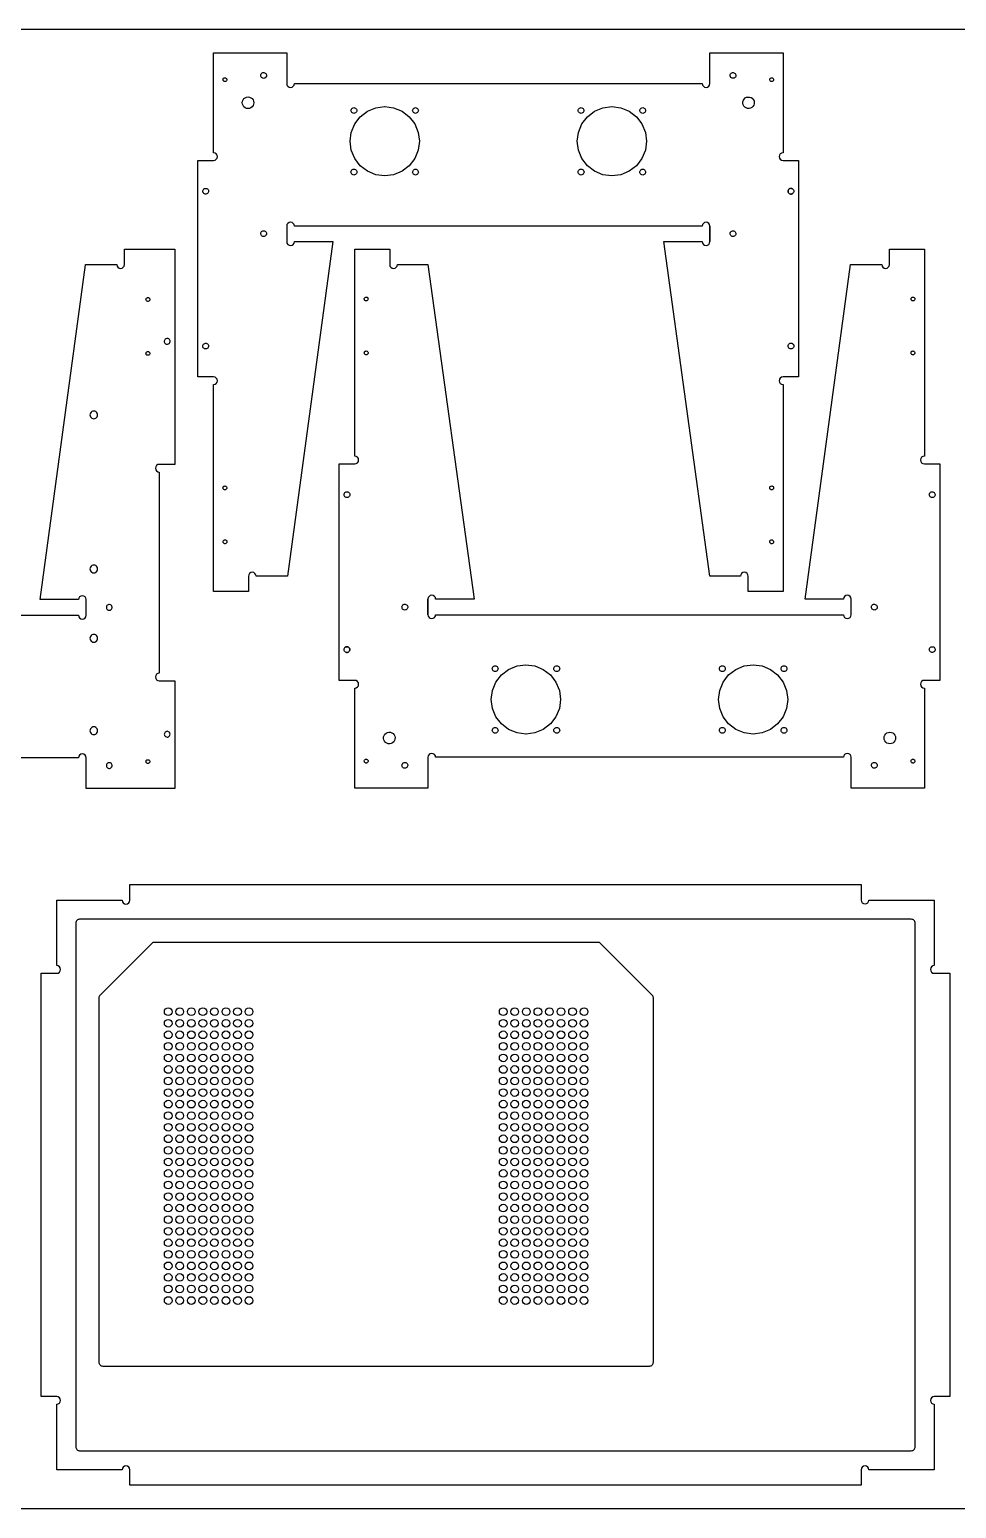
# Model space of a CAD drawing. Header units: inches. Extents: x -747 to 373, y -841 to -415.
# Drawn here: x -595.55 to -565.46, y -614.31 to -566.31 of the extents above; entities that cross this region are included whole.
import ezdxf

# ---------------------------------------------------------------- set-up
doc = ezdxf.new("R2010")
doc.units = ezdxf.units.IN
doc.header["$MEASUREMENT"] = 0
for name, color, linetype in [('T_ANNO', 6, 'Continuous'), ('T_CUT_HOLE_1_4_INCH', 3, 'Continuous'), ('T_CUT_HOLE_1_8_INCH', 1, 'Continuous'), ('T_CUT_HOLE_3_16_INCH', 2, 'Continuous'), ('T_CUT_HOLE_3_8_INCH', 4, 'Continuous'), ('T_CUT_THRU', 7, 'Continuous')]:
    doc.layers.add(name, color=color, linetype=linetype)

msp = doc.modelspace()

# ---------------------------------------------------------------- linework, layer by layer
at = {"layer": 'T_ANNO'}
msp.add_lwpolyline([(-626.171, -614.314), (-530.171, -614.314), (-530.171, -566.314), (-626.171, -566.314)], close=True, dxfattribs=at)
at = {"layer": 'T_CUT_HOLE_1_4_INCH'}
for points in [[(-593.433, -578.942), (-593.403, -578.929), (-593.377, -578.91), (-593.357, -578.884), (-593.345, -578.854), (-593.341, -578.821), (-593.345, -578.789), (-593.357, -578.759), (-593.377, -578.733), (-593.403, -578.713), (-593.433, -578.7), (-593.466, -578.696), (-593.498, -578.7), (-593.528, -578.713), (-593.554, -578.733), (-593.574, -578.759), (-593.586, -578.789), (-593.591, -578.821), (-593.586, -578.854), (-593.574, -578.884), (-593.554, -578.91), (-593.528, -578.929), (-593.498, -578.942), (-593.466, -578.946)], [(-593.433, -583.942), (-593.403, -583.929), (-593.377, -583.91), (-593.357, -583.884), (-593.345, -583.854), (-593.341, -583.821), (-593.345, -583.789), (-593.357, -583.759), (-593.377, -583.733), (-593.403, -583.713), (-593.433, -583.7), (-593.466, -583.696), (-593.498, -583.7), (-593.528, -583.713), (-593.554, -583.733), (-593.574, -583.759), (-593.586, -583.789), (-593.591, -583.821), (-593.586, -583.854), (-593.574, -583.884), (-593.554, -583.91), (-593.528, -583.929), (-593.498, -583.942), (-593.466, -583.946)], [(-593.433, -586.192), (-593.403, -586.179), (-593.377, -586.16), (-593.357, -586.134), (-593.345, -586.104), (-593.341, -586.071), (-593.345, -586.039), (-593.357, -586.009), (-593.377, -585.983), (-593.403, -585.963), (-593.433, -585.95), (-593.466, -585.946), (-593.498, -585.95), (-593.528, -585.963), (-593.554, -585.983), (-593.574, -586.009), (-593.586, -586.039), (-593.591, -586.071), (-593.586, -586.104), (-593.574, -586.134), (-593.554, -586.16), (-593.528, -586.179), (-593.498, -586.192), (-593.466, -586.196)], [(-593.433, -589.192), (-593.403, -589.179), (-593.377, -589.16), (-593.357, -589.134), (-593.345, -589.104), (-593.341, -589.071), (-593.345, -589.039), (-593.357, -589.009), (-593.377, -588.983), (-593.403, -588.963), (-593.433, -588.95), (-593.466, -588.946), (-593.498, -588.95), (-593.528, -588.963), (-593.554, -588.983), (-593.574, -589.009), (-593.586, -589.039), (-593.591, -589.071), (-593.586, -589.104), (-593.574, -589.134), (-593.554, -589.16), (-593.528, -589.179), (-593.498, -589.192), (-593.466, -589.196)]]:
    msp.add_lwpolyline(points, close=True, dxfattribs=at)
for centre in [(-591.049, -598.191), (-591.049, -598.191), (-590.674, -598.191), (-590.674, -598.191), (-590.299, -598.191), (-590.299, -598.191), (-589.924, -598.191), (-589.924, -598.191), (-589.549, -598.191), (-589.549, -598.191), (-589.174, -598.191), (-589.174, -598.191), (-588.799, -598.191), (-588.799, -598.191), (-588.424, -598.191), (-588.424, -598.191), (-580.174, -598.191), (-580.174, -598.191), (-579.799, -598.191), (-579.799, -598.191), (-579.424, -598.191), (-579.424, -598.191), (-579.049, -598.191), (-579.049, -598.191), (-578.674, -598.191), (-578.674, -598.191), (-578.299, -598.191), (-578.299, -598.191), (-577.924, -598.191), (-577.924, -598.191), (-577.549, -598.191), (-577.549, -598.191), (-591.049, -598.566), (-591.049, -598.566), (-590.674, -598.566), (-590.674, -598.566), (-590.299, -598.566), (-590.299, -598.566), (-589.924, -598.566), (-589.924, -598.566), (-589.549, -598.566), (-589.549, -598.566), (-589.174, -598.566), (-589.174, -598.566), (-588.799, -598.566), (-588.799, -598.566), (-588.424, -598.566), (-588.424, -598.566), (-580.174, -598.566), (-580.174, -598.566), (-579.799, -598.566), (-579.799, -598.566), (-579.424, -598.566), (-579.424, -598.566), (-579.049, -598.566), (-579.049, -598.566), (-578.674, -598.566), (-578.674, -598.566), (-578.299, -598.566), (-578.299, -598.566), (-577.924, -598.566), (-577.924, -598.566), (-577.549, -598.566), (-577.549, -598.566), (-591.049, -598.941), (-591.049, -598.941), (-590.674, -598.941), (-590.674, -598.941), (-590.299, -598.941), (-590.299, -598.941), (-589.924, -598.941), (-589.924, -598.941), (-589.549, -598.941), (-589.549, -598.941), (-589.174, -598.941), (-589.174, -598.941), (-588.799, -598.941), (-588.799, -598.941), (-588.424, -598.941), (-588.424, -598.941), (-580.174, -598.941), (-580.174, -598.941), (-579.799, -598.941), (-579.799, -598.941), (-579.424, -598.941), (-579.424, -598.941), (-579.049, -598.941), (-579.049, -598.941), (-578.674, -598.941), (-578.674, -598.941), (-578.299, -598.941), (-578.299, -598.941), (-577.924, -598.941), (-577.924, -598.941), (-577.549, -598.941), (-577.549, -598.941), (-591.049, -599.316), (-591.049, -599.316), (-590.674, -599.316), (-590.674, -599.316), (-590.299, -599.316), (-590.299, -599.316), (-589.924, -599.316), (-589.924, -599.316), (-589.549, -599.316), (-589.549, -599.316), (-589.174, -599.316), (-589.174, -599.316), (-588.799, -599.316), (-588.799, -599.316), (-588.424, -599.316), (-588.424, -599.316), (-580.174, -599.316), (-580.174, -599.316), (-579.799, -599.316), (-579.799, -599.316), (-579.424, -599.316), (-579.424, -599.316), (-579.049, -599.316), (-579.049, -599.316), (-578.674, -599.316), (-578.674, -599.316), (-578.299, -599.316), (-578.299, -599.316), (-577.924, -599.316), (-577.924, -599.316), (-577.549, -599.316), (-577.549, -599.316), (-591.049, -599.691), (-591.049, -599.691), (-591.049, -600.066), (-591.049, -600.066), (-590.674, -599.691), (-590.674, -599.691), (-590.674, -600.066), (-590.674, -600.066), (-590.299, -599.691), (-590.299, -599.691), (-590.299, -600.066), (-590.299, -600.066), (-589.924, -599.691), (-589.924, -599.691), (-589.924, -600.066), (-589.924, -600.066), (-589.549, -599.691), (-589.549, -599.691), (-589.549, -600.066), (-589.549, -600.066), (-589.174, -599.691), (-589.174, -599.691), (-589.174, -600.066), (-589.174, -600.066), (-588.799, -599.691), (-588.799, -599.691), (-588.799, -600.066), (-588.799, -600.066), (-588.424, -599.691), (-588.424, -599.691), (-588.424, -600.066), (-588.424, -600.066), (-580.174, -599.691), (-580.174, -599.691), (-580.174, -600.066), (-580.174, -600.066), (-579.799, -599.691), (-579.799, -599.691), (-579.799, -600.066), (-579.799, -600.066), (-579.424, -599.691), (-579.424, -599.691), (-579.424, -600.066), (-579.424, -600.066), (-579.049, -599.691), (-579.049, -599.691), (-579.049, -600.066), (-579.049, -600.066), (-578.674, -599.691), (-578.674, -599.691), (-578.674, -600.066), (-578.674, -600.066), (-578.299, -599.691), (-578.299, -599.691), (-578.299, -600.066), (-578.299, -600.066), (-577.924, -599.691), (-577.924, -599.691), (-577.924, -600.066), (-577.924, -600.066), (-577.549, -599.691), (-577.549, -599.691), (-577.549, -600.066), (-577.549, -600.066), (-591.049, -600.441), (-591.049, -600.441), (-590.674, -600.441), (-590.674, -600.441), (-590.299, -600.441), (-590.299, -600.441), (-589.924, -600.441), (-589.924, -600.441), (-589.549, -600.441), (-589.549, -600.441), (-589.174, -600.441), (-589.174, -600.441), (-588.799, -600.441), (-588.799, -600.441), (-588.424, -600.441), (-588.424, -600.441), (-580.174, -600.441), (-580.174, -600.441), (-579.799, -600.441), (-579.799, -600.441), (-579.424, -600.441), (-579.424, -600.441), (-579.049, -600.441), (-579.049, -600.441), (-578.674, -600.441), (-578.674, -600.441), (-578.299, -600.441), (-578.299, -600.441), (-577.924, -600.441), (-577.924, -600.441), (-577.549, -600.441), (-577.549, -600.441), (-591.049, -600.816), (-591.049, -600.816), (-590.674, -600.816), (-590.674, -600.816), (-590.299, -600.816), (-590.299, -600.816), (-589.924, -600.816), (-589.924, -600.816), (-589.549, -600.816), (-589.549, -600.816), (-589.174, -600.816), (-589.174, -600.816), (-588.799, -600.816), (-588.799, -600.816), (-588.424, -600.816), (-588.424, -600.816), (-580.174, -600.816), (-580.174, -600.816), (-579.799, -600.816), (-579.799, -600.816), (-579.424, -600.816), (-579.424, -600.816), (-579.049, -600.816), (-579.049, -600.816), (-578.674, -600.816), (-578.674, -600.816), (-578.299, -600.816), (-578.299, -600.816), (-577.924, -600.816), (-577.924, -600.816), (-577.549, -600.816), (-577.549, -600.816), (-591.049, -601.191), (-591.049, -601.191), (-590.674, -601.191), (-590.674, -601.191), (-590.299, -601.191), (-590.299, -601.191), (-589.924, -601.191), (-589.924, -601.191), (-589.549, -601.191), (-589.549, -601.191), (-589.174, -601.191), (-589.174, -601.191), (-588.799, -601.191), (-588.799, -601.191), (-588.424, -601.191), (-588.424, -601.191), (-580.174, -601.191), (-580.174, -601.191), (-579.799, -601.191), (-579.799, -601.191), (-579.424, -601.191), (-579.424, -601.191), (-579.049, -601.191), (-579.049, -601.191), (-578.674, -601.191), (-578.674, -601.191), (-578.299, -601.191), (-578.299, -601.191), (-577.924, -601.191), (-577.924, -601.191), (-577.549, -601.191), (-577.549, -601.191), (-591.049, -601.566), (-591.049, -601.566), (-591.049, -601.941), (-591.049, -601.941), (-590.674, -601.566), (-590.674, -601.566), (-590.674, -601.941), (-590.674, -601.941), (-590.299, -601.566), (-590.299, -601.566), (-590.299, -601.941), (-590.299, -601.941), (-589.924, -601.566), (-589.924, -601.566), (-589.924, -601.941), (-589.924, -601.941), (-589.549, -601.566), (-589.549, -601.566), (-589.549, -601.941), (-589.549, -601.941), (-589.174, -601.566), (-589.174, -601.566), (-589.174, -601.941), (-589.174, -601.941), (-588.799, -601.566), (-588.799, -601.566), (-588.799, -601.941), (-588.799, -601.941), (-588.424, -601.566), (-588.424, -601.566), (-588.424, -601.941), (-588.424, -601.941), (-580.174, -601.566), (-580.174, -601.566), (-580.174, -601.941), (-580.174, -601.941), (-579.799, -601.566), (-579.799, -601.566), (-579.799, -601.941), (-579.799, -601.941), (-579.424, -601.566), (-579.424, -601.566), (-579.424, -601.941), (-579.424, -601.941), (-579.049, -601.566), (-579.049, -601.566), (-579.049, -601.941), (-579.049, -601.941), (-578.674, -601.566), (-578.674, -601.566), (-578.674, -601.941), (-578.674, -601.941), (-578.299, -601.566), (-578.299, -601.566), (-578.299, -601.941), (-578.299, -601.941), (-577.924, -601.566), (-577.924, -601.566), (-577.924, -601.941), (-577.924, -601.941), (-577.549, -601.566), (-577.549, -601.566), (-577.549, -601.941), (-577.549, -601.941), (-591.049, -602.316), (-591.049, -602.316), (-590.674, -602.316), (-590.674, -602.316), (-590.299, -602.316), (-590.299, -602.316), (-589.924, -602.316), (-589.924, -602.316), (-589.549, -602.316), (-589.549, -602.316), (-589.174, -602.316), (-589.174, -602.316), (-588.799, -602.316), (-588.799, -602.316), (-588.424, -602.316), (-588.424, -602.316), (-580.174, -602.316), (-580.174, -602.316), (-579.799, -602.316), (-579.799, -602.316), (-579.424, -602.316), (-579.424, -602.316), (-579.049, -602.316), (-579.049, -602.316), (-578.674, -602.316), (-578.674, -602.316), (-578.299, -602.316), (-578.299, -602.316), (-577.924, -602.316), (-577.924, -602.316), (-577.549, -602.316), (-577.549, -602.316), (-591.049, -602.691), (-591.049, -602.691), (-590.674, -602.691), (-590.674, -602.691), (-590.299, -602.691), (-590.299, -602.691), (-589.924, -602.691), (-589.924, -602.691), (-589.549, -602.691), (-589.549, -602.691), (-589.174, -602.691), (-589.174, -602.691), (-588.799, -602.691), (-588.799, -602.691), (-588.424, -602.691), (-588.424, -602.691), (-580.174, -602.691), (-580.174, -602.691), (-579.799, -602.691), (-579.799, -602.691), (-579.424, -602.691), (-579.424, -602.691), (-579.049, -602.691), (-579.049, -602.691), (-578.674, -602.691), (-578.674, -602.691), (-578.299, -602.691), (-578.299, -602.691), (-577.924, -602.691), (-577.924, -602.691), (-577.549, -602.691), (-577.549, -602.691), (-591.049, -603.066), (-591.049, -603.066), (-591.049, -603.441), (-591.049, -603.441), (-590.674, -603.066), (-590.674, -603.066), (-590.674, -603.441), (-590.674, -603.441), (-590.299, -603.066), (-590.299, -603.066), (-590.299, -603.441), (-590.299, -603.441), (-589.924, -603.066), (-589.924, -603.066), (-589.924, -603.441), (-589.924, -603.441), (-589.549, -603.066), (-589.549, -603.066), (-589.549, -603.441), (-589.549, -603.441), (-589.174, -603.066), (-589.174, -603.066), (-589.174, -603.441), (-589.174, -603.441), (-588.799, -603.066), (-588.799, -603.066), (-588.799, -603.441), (-588.799, -603.441), (-588.424, -603.066), (-588.424, -603.066), (-588.424, -603.441), (-588.424, -603.441), (-580.174, -603.066), (-580.174, -603.066), (-580.174, -603.441), (-580.174, -603.441), (-579.799, -603.066), (-579.799, -603.066), (-579.799, -603.441), (-579.799, -603.441), (-579.424, -603.066), (-579.424, -603.066), (-579.424, -603.441), (-579.424, -603.441), (-579.049, -603.066), (-579.049, -603.066), (-579.049, -603.441), (-579.049, -603.441), (-578.674, -603.066), (-578.674, -603.066), (-578.674, -603.441), (-578.674, -603.441), (-578.299, -603.066), (-578.299, -603.066), (-578.299, -603.441), (-578.299, -603.441), (-577.924, -603.066), (-577.924, -603.066), (-577.924, -603.441), (-577.924, -603.441), (-577.549, -603.066), (-577.549, -603.066), (-577.549, -603.441), (-577.549, -603.441), (-591.049, -603.816), (-591.049, -603.816), (-590.674, -603.816), (-590.674, -603.816), (-590.299, -603.816), (-590.299, -603.816), (-589.924, -603.816), (-589.924, -603.816), (-589.549, -603.816), (-589.549, -603.816), (-589.174, -603.816), (-589.174, -603.816), (-588.799, -603.816), (-588.799, -603.816), (-588.424, -603.816), (-588.424, -603.816), (-580.174, -603.816), (-580.174, -603.816), (-579.799, -603.816), (-579.799, -603.816), (-579.424, -603.816), (-579.424, -603.816), (-579.049, -603.816), (-579.049, -603.816), (-578.674, -603.816), (-578.674, -603.816), (-578.299, -603.816), (-578.299, -603.816), (-577.924, -603.816), (-577.924, -603.816), (-577.549, -603.816), (-577.549, -603.816), (-591.049, -604.191), (-591.049, -604.191), (-590.674, -604.191), (-590.674, -604.191), (-590.299, -604.191), (-590.299, -604.191), (-589.924, -604.191), (-589.924, -604.191), (-589.549, -604.191), (-589.549, -604.191), (-589.174, -604.191), (-589.174, -604.191), (-588.799, -604.191), (-588.799, -604.191), (-588.424, -604.191), (-588.424, -604.191), (-580.174, -604.191), (-580.174, -604.191), (-579.799, -604.191), (-579.799, -604.191), (-579.424, -604.191), (-579.424, -604.191), (-579.049, -604.191), (-579.049, -604.191), (-578.674, -604.191), (-578.674, -604.191), (-578.299, -604.191), (-578.299, -604.191), (-577.924, -604.191), (-577.924, -604.191), (-577.549, -604.191), (-577.549, -604.191), (-591.049, -604.566), (-591.049, -604.566), (-590.674, -604.566), (-590.674, -604.566), (-590.299, -604.566), (-590.299, -604.566), (-589.924, -604.566), (-589.924, -604.566), (-589.549, -604.566), (-589.549, -604.566), (-589.174, -604.566), (-589.174, -604.566), (-588.799, -604.566), (-588.799, -604.566), (-588.424, -604.566), (-588.424, -604.566), (-580.174, -604.566), (-580.174, -604.566), (-579.799, -604.566), (-579.799, -604.566), (-579.424, -604.566), (-579.424, -604.566), (-579.049, -604.566), (-579.049, -604.566), (-578.674, -604.566), (-578.674, -604.566), (-578.299, -604.566), (-578.299, -604.566), (-577.924, -604.566), (-577.924, -604.566), (-577.549, -604.566), (-577.549, -604.566), (-591.049, -604.941), (-591.049, -604.941), (-591.049, -605.316), (-591.049, -605.316), (-590.674, -604.941), (-590.674, -604.941), (-590.674, -605.316), (-590.674, -605.316), (-590.299, -604.941), (-590.299, -604.941), (-590.299, -605.316), (-590.299, -605.316), (-589.924, -604.941), (-589.924, -604.941), (-589.924, -605.316), (-589.924, -605.316), (-589.549, -604.941), (-589.549, -604.941), (-589.549, -605.316), (-589.549, -605.316), (-589.174, -604.941), (-589.174, -604.941), (-589.174, -605.316), (-589.174, -605.316), (-588.799, -604.941), (-588.799, -604.941), (-588.799, -605.316), (-588.799, -605.316), (-588.424, -604.941), (-588.424, -604.941), (-588.424, -605.316), (-588.424, -605.316), (-580.174, -604.941), (-580.174, -604.941), (-580.174, -605.316), (-580.174, -605.316), (-579.799, -604.941), (-579.799, -604.941), (-579.799, -605.316), (-579.799, -605.316), (-579.424, -604.941), (-579.424, -604.941), (-579.424, -605.316), (-579.424, -605.316), (-579.049, -604.941), (-579.049, -604.941), (-579.049, -605.316), (-579.049, -605.316), (-578.674, -604.941), (-578.674, -604.941), (-578.674, -605.316), (-578.674, -605.316), (-578.299, -604.941), (-578.299, -604.941), (-578.299, -605.316), (-578.299, -605.316), (-577.924, -604.941), (-577.924, -604.941), (-577.924, -605.316), (-577.924, -605.316), (-577.549, -604.941), (-577.549, -604.941), (-577.549, -605.316), (-577.549, -605.316), (-591.049, -605.691), (-591.049, -605.691), (-590.674, -605.691), (-590.674, -605.691), (-590.299, -605.691), (-590.299, -605.691), (-589.924, -605.691), (-589.924, -605.691), (-589.549, -605.691), (-589.549, -605.691), (-589.174, -605.691), (-589.174, -605.691), (-588.799, -605.691), (-588.799, -605.691), (-588.424, -605.691), (-588.424, -605.691), (-580.174, -605.691), (-580.174, -605.691), (-579.799, -605.691), (-579.799, -605.691), (-579.424, -605.691), (-579.424, -605.691), (-579.049, -605.691), (-579.049, -605.691), (-578.674, -605.691), (-578.674, -605.691), (-578.299, -605.691), (-578.299, -605.691), (-577.924, -605.691), (-577.924, -605.691), (-577.549, -605.691), (-577.549, -605.691), (-591.049, -606.066), (-591.049, -606.066), (-590.674, -606.066), (-590.674, -606.066), (-590.299, -606.066), (-590.299, -606.066), (-589.924, -606.066), (-589.924, -606.066), (-589.549, -606.066), (-589.549, -606.066), (-589.174, -606.066), (-589.174, -606.066), (-588.799, -606.066), (-588.799, -606.066), (-588.424, -606.066), (-588.424, -606.066), (-580.174, -606.066), (-580.174, -606.066), (-579.799, -606.066), (-579.799, -606.066), (-579.424, -606.066), (-579.424, -606.066), (-579.049, -606.066), (-579.049, -606.066), (-578.674, -606.066), (-578.674, -606.066), (-578.299, -606.066), (-578.299, -606.066), (-577.924, -606.066), (-577.924, -606.066), (-577.549, -606.066), (-577.549, -606.066), (-591.049, -606.441), (-591.049, -606.441), (-591.049, -606.816), (-591.049, -606.816), (-590.674, -606.441), (-590.674, -606.441), (-590.674, -606.816), (-590.674, -606.816), (-590.299, -606.441), (-590.299, -606.441), (-590.299, -606.816), (-590.299, -606.816), (-589.924, -606.441), (-589.924, -606.441), (-589.924, -606.816), (-589.924, -606.816), (-589.549, -606.441), (-589.549, -606.441), (-589.549, -606.816), (-589.549, -606.816), (-589.174, -606.441), (-589.174, -606.441), (-589.174, -606.816), (-589.174, -606.816), (-588.799, -606.441), (-588.799, -606.441), (-588.799, -606.816), (-588.799, -606.816), (-588.424, -606.441), (-588.424, -606.441), (-588.424, -606.816), (-588.424, -606.816), (-580.174, -606.441), (-580.174, -606.441), (-580.174, -606.816), (-580.174, -606.816), (-579.799, -606.441), (-579.799, -606.441), (-579.799, -606.816), (-579.799, -606.816), (-579.424, -606.441), (-579.424, -606.441), (-579.424, -606.816), (-579.424, -606.816), (-579.049, -606.441), (-579.049, -606.441), (-579.049, -606.816), (-579.049, -606.816), (-578.674, -606.441), (-578.674, -606.441), (-578.674, -606.816), (-578.674, -606.816), (-578.299, -606.441), (-578.299, -606.441), (-578.299, -606.816), (-578.299, -606.816), (-577.924, -606.441), (-577.924, -606.441), (-577.924, -606.816), (-577.924, -606.816), (-577.549, -606.441), (-577.549, -606.441), (-577.549, -606.816), (-577.549, -606.816), (-591.049, -607.191), (-591.049, -607.191), (-590.674, -607.191), (-590.674, -607.191), (-590.299, -607.191), (-590.299, -607.191), (-589.924, -607.191), (-589.924, -607.191), (-589.549, -607.191), (-589.549, -607.191), (-589.174, -607.191), (-589.174, -607.191), (-588.799, -607.191), (-588.799, -607.191), (-588.424, -607.191), (-588.424, -607.191), (-580.174, -607.191), (-580.174, -607.191), (-579.799, -607.191), (-579.799, -607.191), (-579.424, -607.191), (-579.424, -607.191), (-579.049, -607.191), (-579.049, -607.191), (-578.674, -607.191), (-578.674, -607.191), (-578.299, -607.191), (-578.299, -607.191), (-577.924, -607.191), (-577.924, -607.191), (-577.549, -607.191), (-577.549, -607.191), (-591.049, -607.566), (-590.674, -607.566), (-590.299, -607.566), (-589.924, -607.566), (-589.549, -607.566), (-589.174, -607.566), (-588.799, -607.566), (-588.424, -607.566), (-580.174, -607.566), (-579.799, -607.566), (-579.424, -607.566), (-579.049, -607.566), (-578.674, -607.566), (-578.299, -607.566), (-577.924, -607.566), (-577.549, -607.566)]:
    msp.add_circle(centre, 0.125, dxfattribs=at)
at = {"layer": 'T_CUT_HOLE_1_8_INCH'}
for points in [[(-589.194, -568), (-589.211, -568.001), (-589.227, -567.998), (-589.241, -567.991), (-589.254, -567.98), (-589.263, -567.967), (-589.268, -567.951), (-589.27, -567.935), (-589.267, -567.919), (-589.26, -567.904), (-589.249, -567.892), (-589.236, -567.883), (-589.22, -567.877), (-589.204, -567.876), (-589.188, -567.879), (-589.173, -567.886), (-589.161, -567.897), (-589.152, -567.91), (-589.146, -567.926), (-589.145, -567.942), (-589.148, -567.958), (-589.155, -567.973), (-589.166, -567.985), (-589.179, -567.994)], [(-571.519, -567.959), (-571.522, -567.943), (-571.521, -567.927), (-571.516, -567.911), (-571.507, -567.897), (-571.494, -567.887), (-571.48, -567.879), (-571.464, -567.876), (-571.448, -567.877), (-571.432, -567.882), (-571.418, -567.891), (-571.408, -567.904), (-571.4, -567.918), (-571.397, -567.934), (-571.398, -567.95), (-571.403, -567.966), (-571.412, -567.98), (-571.425, -567.99), (-571.439, -567.998), (-571.455, -568.001), (-571.471, -568), (-571.487, -567.995), (-571.501, -567.986), (-571.511, -567.973)], [(-591.759, -575.038), (-591.748, -575.026), (-591.734, -575.017), (-591.718, -575.012), (-591.702, -575.011), (-591.686, -575.015), (-591.672, -575.022), (-591.66, -575.033), (-591.651, -575.047), (-591.646, -575.062), (-591.645, -575.079), (-591.648, -575.095), (-591.656, -575.109), (-591.667, -575.121), (-591.681, -575.13), (-591.696, -575.135), (-591.712, -575.136), (-591.728, -575.132), (-591.743, -575.125), (-591.755, -575.114), (-591.764, -575.1), (-591.769, -575.085), (-591.77, -575.068), (-591.766, -575.052)], [(-584.57, -575.022), (-584.563, -575.037), (-584.559, -575.053), (-584.56, -575.069), (-584.565, -575.085), (-584.574, -575.098), (-584.586, -575.109), (-584.601, -575.117), (-584.616, -575.12), (-584.633, -575.119), (-584.648, -575.114), (-584.662, -575.105), (-584.673, -575.093), (-584.68, -575.079), (-584.684, -575.063), (-584.683, -575.047), (-584.678, -575.031), (-584.669, -575.017), (-584.657, -575.006), (-584.643, -574.999), (-584.627, -574.996), (-584.61, -574.996), (-584.595, -575.001), (-584.581, -575.01)], [(-566.913, -575.009), (-566.899, -575.001), (-566.884, -574.996), (-566.867, -574.996), (-566.851, -574.999), (-566.837, -575.007), (-566.825, -575.018), (-566.817, -575.032), (-566.812, -575.048), (-566.812, -575.064), (-566.815, -575.08), (-566.823, -575.095), (-566.834, -575.106), (-566.848, -575.115), (-566.864, -575.12), (-566.88, -575.12), (-566.896, -575.116), (-566.91, -575.108), (-566.922, -575.097), (-566.931, -575.083), (-566.935, -575.068), (-566.936, -575.051), (-566.932, -575.035), (-566.924, -575.021)], [(-591.768, -576.807), (-591.761, -576.792), (-591.751, -576.779), (-591.739, -576.769), (-591.723, -576.763), (-591.707, -576.761), (-591.691, -576.763), (-591.676, -576.769), (-591.663, -576.779), (-591.653, -576.792), (-591.647, -576.807), (-591.645, -576.824), (-591.647, -576.84), (-591.653, -576.855), (-591.663, -576.868), (-591.676, -576.878), (-591.691, -576.884), (-591.707, -576.886), (-591.723, -576.884), (-591.739, -576.878), (-591.751, -576.868), (-591.761, -576.855), (-591.768, -576.84), (-591.77, -576.824)], [(-584.59, -576.754), (-584.577, -576.764), (-584.567, -576.777), (-584.561, -576.792), (-584.559, -576.808), (-584.561, -576.824), (-584.567, -576.839), (-584.577, -576.852), (-584.59, -576.862), (-584.605, -576.868), (-584.622, -576.87), (-584.638, -576.868), (-584.653, -576.862), (-584.666, -576.852), (-584.676, -576.839), (-584.682, -576.824), (-584.684, -576.808), (-584.682, -576.792), (-584.676, -576.777), (-584.666, -576.764), (-584.653, -576.754), (-584.638, -576.747), (-584.622, -576.745), (-584.605, -576.747)], [(-566.928, -576.777), (-566.918, -576.764), (-566.905, -576.754), (-566.89, -576.747), (-566.874, -576.745), (-566.858, -576.747), (-566.843, -576.754), (-566.83, -576.764), (-566.82, -576.777), (-566.813, -576.792), (-566.811, -576.808), (-566.813, -576.824), (-566.82, -576.839), (-566.83, -576.852), (-566.843, -576.862), (-566.858, -576.868), (-566.874, -576.87), (-566.89, -576.868), (-566.905, -576.862), (-566.918, -576.852), (-566.928, -576.839), (-566.934, -576.824), (-566.936, -576.808), (-566.934, -576.792)], [(-589.153, -581.22), (-589.163, -581.233), (-589.176, -581.243), (-589.191, -581.249), (-589.207, -581.251), (-589.223, -581.249), (-589.239, -581.243), (-589.251, -581.233), (-589.261, -581.22), (-589.268, -581.205), (-589.27, -581.189), (-589.268, -581.172), (-589.261, -581.157), (-589.251, -581.144), (-589.239, -581.134), (-589.223, -581.128), (-589.207, -581.126), (-589.191, -581.128), (-589.176, -581.134), (-589.163, -581.144), (-589.153, -581.157), (-589.147, -581.172), (-589.145, -581.189), (-589.147, -581.205)], [(-571.491, -581.243), (-571.504, -581.233), (-571.514, -581.22), (-571.52, -581.205), (-571.522, -581.189), (-571.52, -581.172), (-571.514, -581.157), (-571.504, -581.144), (-571.491, -581.134), (-571.476, -581.128), (-571.459, -581.126), (-571.443, -581.128), (-571.428, -581.134), (-571.415, -581.144), (-571.405, -581.157), (-571.399, -581.172), (-571.397, -581.189), (-571.399, -581.205), (-571.405, -581.22), (-571.415, -581.233), (-571.428, -581.243), (-571.443, -581.249), (-571.459, -581.251), (-571.476, -581.249)], [(-589.168, -582.987), (-589.182, -582.996), (-589.197, -583), (-589.214, -583.001), (-589.23, -582.997), (-589.244, -582.989), (-589.256, -582.978), (-589.264, -582.964), (-589.269, -582.948), (-589.269, -582.932), (-589.266, -582.916), (-589.258, -582.902), (-589.247, -582.89), (-589.233, -582.881), (-589.217, -582.877), (-589.201, -582.876), (-589.185, -582.88), (-589.171, -582.888), (-589.159, -582.899), (-589.15, -582.913), (-589.146, -582.929), (-589.145, -582.945), (-589.149, -582.961), (-589.157, -582.975)], [(-571.511, -582.974), (-571.518, -582.96), (-571.522, -582.944), (-571.521, -582.927), (-571.516, -582.912), (-571.507, -582.898), (-571.495, -582.887), (-571.481, -582.88), (-571.465, -582.876), (-571.448, -582.877), (-571.433, -582.882), (-571.419, -582.891), (-571.408, -582.903), (-571.401, -582.918), (-571.397, -582.933), (-571.398, -582.95), (-571.403, -582.965), (-571.412, -582.979), (-571.424, -582.99), (-571.438, -582.997), (-571.454, -583.001), (-571.471, -583), (-571.486, -582.995), (-571.5, -582.986)], [(-591.768, -590.057), (-591.761, -590.042), (-591.751, -590.029), (-591.739, -590.019), (-591.723, -590.013), (-591.707, -590.011), (-591.691, -590.013), (-591.676, -590.019), (-591.663, -590.029), (-591.653, -590.042), (-591.647, -590.057), (-591.645, -590.074), (-591.647, -590.09), (-591.653, -590.105), (-591.663, -590.118), (-591.676, -590.128), (-591.691, -590.134), (-591.707, -590.136), (-591.723, -590.134), (-591.739, -590.128), (-591.751, -590.118), (-591.761, -590.105), (-591.768, -590.09), (-591.77, -590.074)], [(-584.562, -590.038), (-584.559, -590.054), (-584.56, -590.07), (-584.565, -590.085), (-584.574, -590.099), (-584.587, -590.11), (-584.601, -590.117), (-584.617, -590.12), (-584.634, -590.119), (-584.649, -590.114), (-584.663, -590.105), (-584.673, -590.093), (-584.681, -590.078), (-584.684, -590.062), (-584.683, -590.046), (-584.678, -590.03), (-584.669, -590.017), (-584.656, -590.006), (-584.642, -589.999), (-584.626, -589.996), (-584.61, -589.997), (-584.594, -590.002), (-584.581, -590.011), (-584.57, -590.023)], [(-566.887, -589.997), (-566.87, -589.995), (-566.854, -589.998), (-566.84, -590.005), (-566.827, -590.016), (-566.818, -590.03), (-566.813, -590.045), (-566.811, -590.061), (-566.814, -590.077), (-566.821, -590.092), (-566.832, -590.104), (-566.845, -590.114), (-566.861, -590.119), (-566.877, -590.12), (-566.893, -590.117), (-566.908, -590.11), (-566.92, -590.1), (-566.929, -590.086), (-566.935, -590.071), (-566.936, -590.054), (-566.933, -590.038), (-566.926, -590.024), (-566.916, -590.011), (-566.902, -590.002)]]:
    msp.add_lwpolyline(points, close=True, dxfattribs=at)
at = {"layer": 'T_CUT_HOLE_3_16_INCH'}
for points in [[(-588.016, -567.734), (-587.996, -567.72), (-587.973, -567.711), (-587.949, -567.709), (-587.925, -567.713), (-587.902, -567.724), (-587.884, -567.74), (-587.87, -567.76), (-587.861, -567.783), (-587.859, -567.807), (-587.863, -567.831), (-587.874, -567.853), (-587.889, -567.872), (-587.909, -567.886), (-587.932, -567.894), (-587.957, -567.897), (-587.981, -567.892), (-588.003, -567.882), (-588.022, -567.866), (-588.036, -567.846), (-588.044, -567.823), (-588.046, -567.799), (-588.042, -567.775), (-588.032, -567.753)], [(-572.745, -567.891), (-572.767, -567.88), (-572.785, -567.864), (-572.799, -567.844), (-572.806, -567.82), (-572.808, -567.796), (-572.802, -567.772), (-572.791, -567.75), (-572.775, -567.732), (-572.755, -567.718), (-572.731, -567.711), (-572.707, -567.709), (-572.683, -567.714), (-572.661, -567.726), (-572.643, -567.742), (-572.63, -567.762), (-572.622, -567.786), (-572.621, -567.81), (-572.626, -567.834), (-572.637, -567.856), (-572.653, -567.874), (-572.673, -567.887), (-572.697, -567.895), (-572.721, -567.896)], [(-584.927, -568.94), (-584.93, -568.964), (-584.94, -568.987), (-584.955, -569.006), (-584.974, -569.021), (-584.997, -569.03), (-585.021, -569.034), (-585.045, -569.03), (-585.068, -569.021), (-585.087, -569.006), (-585.102, -568.987), (-585.111, -568.964), (-585.115, -568.94), (-585.111, -568.916), (-585.102, -568.893), (-585.087, -568.874), (-585.068, -568.859), (-585.045, -568.849), (-585.021, -568.846), (-584.997, -568.849), (-584.974, -568.859), (-584.955, -568.874), (-584.94, -568.893), (-584.93, -568.916)], [(-582.94, -568.893), (-582.93, -568.916), (-582.927, -568.94), (-582.93, -568.964), (-582.94, -568.987), (-582.955, -569.006), (-582.974, -569.021), (-582.997, -569.03), (-583.021, -569.034), (-583.045, -569.03), (-583.068, -569.021), (-583.087, -569.006), (-583.102, -568.987), (-583.111, -568.964), (-583.115, -568.94), (-583.111, -568.916), (-583.102, -568.893), (-583.087, -568.874), (-583.068, -568.859), (-583.045, -568.849), (-583.021, -568.846), (-582.997, -568.849), (-582.974, -568.859), (-582.955, -568.874)], [(-577.67, -568.849), (-577.646, -568.846), (-577.622, -568.849), (-577.599, -568.859), (-577.58, -568.874), (-577.565, -568.893), (-577.555, -568.916), (-577.552, -568.94), (-577.555, -568.964), (-577.565, -568.987), (-577.58, -569.006), (-577.599, -569.021), (-577.622, -569.03), (-577.646, -569.034), (-577.67, -569.03), (-577.693, -569.021), (-577.712, -569.006), (-577.727, -568.987), (-577.736, -568.964), (-577.74, -568.94), (-577.736, -568.916), (-577.727, -568.893), (-577.712, -568.874), (-577.693, -568.859)], [(-575.565, -568.893), (-575.555, -568.916), (-575.552, -568.94), (-575.555, -568.964), (-575.565, -568.987), (-575.58, -569.006), (-575.599, -569.021), (-575.622, -569.03), (-575.646, -569.034), (-575.67, -569.03), (-575.693, -569.021), (-575.712, -569.006), (-575.727, -568.987), (-575.736, -568.964), (-575.74, -568.94), (-575.736, -568.916), (-575.727, -568.893), (-575.712, -568.874), (-575.693, -568.859), (-575.67, -568.849), (-575.646, -568.846), (-575.622, -568.849), (-575.599, -568.859), (-575.58, -568.874)], [(-584.929, -570.914), (-584.926, -570.938), (-584.929, -570.963), (-584.938, -570.986), (-584.953, -571.006), (-584.973, -571.021), (-584.996, -571.03), (-585.021, -571.034), (-585.046, -571.03), (-585.069, -571.021), (-585.088, -571.006), (-585.103, -570.986), (-585.113, -570.963), (-585.116, -570.938), (-585.113, -570.914), (-585.103, -570.891), (-585.088, -570.871), (-585.069, -570.856), (-585.046, -570.846), (-585.021, -570.843), (-584.996, -570.846), (-584.973, -570.856), (-584.953, -570.871), (-584.938, -570.891)], [(-583.021, -571.034), (-583.045, -571.03), (-583.068, -571.021), (-583.087, -571.006), (-583.102, -570.987), (-583.111, -570.964), (-583.115, -570.94), (-583.111, -570.916), (-583.102, -570.893), (-583.087, -570.874), (-583.068, -570.859), (-583.045, -570.849), (-583.021, -570.846), (-582.997, -570.849), (-582.974, -570.859), (-582.955, -570.874), (-582.94, -570.893), (-582.93, -570.916), (-582.927, -570.94), (-582.93, -570.964), (-582.94, -570.987), (-582.955, -571.006), (-582.974, -571.021), (-582.997, -571.03)], [(-577.671, -571.03), (-577.694, -571.021), (-577.713, -571.006), (-577.728, -570.986), (-577.738, -570.963), (-577.741, -570.938), (-577.738, -570.914), (-577.728, -570.891), (-577.713, -570.871), (-577.694, -570.856), (-577.671, -570.846), (-577.646, -570.843), (-577.621, -570.846), (-577.598, -570.856), (-577.578, -570.871), (-577.563, -570.891), (-577.554, -570.914), (-577.551, -570.938), (-577.554, -570.963), (-577.563, -570.986), (-577.578, -571.006), (-577.598, -571.021), (-577.621, -571.03), (-577.646, -571.034)], [(-575.555, -570.916), (-575.552, -570.94), (-575.555, -570.964), (-575.565, -570.987), (-575.58, -571.006), (-575.599, -571.021), (-575.622, -571.03), (-575.646, -571.034), (-575.67, -571.03), (-575.693, -571.021), (-575.712, -571.006), (-575.727, -570.987), (-575.736, -570.964), (-575.74, -570.94), (-575.736, -570.916), (-575.727, -570.893), (-575.712, -570.874), (-575.693, -570.859), (-575.67, -570.849), (-575.646, -570.846), (-575.622, -570.849), (-575.599, -570.859), (-575.58, -570.874), (-575.565, -570.893)], [(-589.745, -571.526), (-589.739, -571.55), (-589.74, -571.575), (-589.747, -571.598), (-589.759, -571.619), (-589.777, -571.636), (-589.799, -571.648), (-589.823, -571.653), (-589.847, -571.653), (-589.871, -571.646), (-589.891, -571.633), (-589.908, -571.615), (-589.92, -571.593), (-589.926, -571.57), (-589.925, -571.545), (-589.918, -571.522), (-589.905, -571.501), (-589.887, -571.484), (-589.866, -571.472), (-589.842, -571.467), (-589.817, -571.467), (-589.794, -571.474), (-589.773, -571.487), (-589.756, -571.505)], [(-570.787, -571.641), (-570.809, -571.65), (-570.834, -571.654), (-570.858, -571.651), (-570.881, -571.642), (-570.9, -571.627), (-570.915, -571.608), (-570.925, -571.585), (-570.928, -571.561), (-570.925, -571.537), (-570.916, -571.514), (-570.901, -571.494), (-570.882, -571.479), (-570.86, -571.47), (-570.835, -571.466), (-570.811, -571.469), (-570.788, -571.478), (-570.769, -571.493), (-570.754, -571.512), (-570.744, -571.535), (-570.741, -571.559), (-570.744, -571.583), (-570.753, -571.606), (-570.768, -571.626)], [(-587.909, -573.02), (-587.932, -573.028), (-587.957, -573.03), (-587.981, -573.026), (-588.003, -573.016), (-588.022, -573), (-588.036, -572.98), (-588.044, -572.957), (-588.046, -572.932), (-588.042, -572.908), (-588.032, -572.886), (-588.016, -572.867), (-587.996, -572.853), (-587.973, -572.845), (-587.949, -572.843), (-587.925, -572.847), (-587.902, -572.857), (-587.884, -572.873), (-587.87, -572.893), (-587.861, -572.916), (-587.859, -572.94), (-587.863, -572.964), (-587.874, -572.987), (-587.889, -573.005)], [(-572.755, -572.852), (-572.731, -572.844), (-572.707, -572.843), (-572.683, -572.848), (-572.661, -572.859), (-572.643, -572.875), (-572.63, -572.896), (-572.622, -572.919), (-572.621, -572.944), (-572.626, -572.967), (-572.637, -572.989), (-572.653, -573.008), (-572.673, -573.021), (-572.697, -573.029), (-572.721, -573.03), (-572.745, -573.025), (-572.767, -573.014), (-572.785, -572.997), (-572.799, -572.977), (-572.806, -572.954), (-572.808, -572.929), (-572.802, -572.905), (-572.791, -572.884), (-572.775, -572.865)], [(-590.989, -576.441), (-590.99, -576.417), (-590.997, -576.394), (-591.01, -576.373), (-591.028, -576.356), (-591.05, -576.345), (-591.074, -576.34), (-591.098, -576.341), (-591.122, -576.348), (-591.142, -576.361), (-591.159, -576.379), (-591.17, -576.401), (-591.176, -576.425), (-591.175, -576.449), (-591.167, -576.472), (-591.154, -576.493), (-591.136, -576.51), (-591.115, -576.521), (-591.091, -576.526), (-591.066, -576.525), (-591.043, -576.518), (-591.022, -576.505), (-591.006, -576.487), (-590.994, -576.465)], [(-589.921, -576.617), (-589.926, -576.593), (-589.924, -576.569), (-589.916, -576.546), (-589.903, -576.525), (-589.885, -576.509), (-589.863, -576.498), (-589.839, -576.494), (-589.814, -576.495), (-589.791, -576.503), (-589.771, -576.517), (-589.754, -576.535), (-589.744, -576.557), (-589.739, -576.581), (-589.74, -576.605), (-589.748, -576.628), (-589.762, -576.649), (-589.78, -576.665), (-589.802, -576.676), (-589.826, -576.681), (-589.85, -576.679), (-589.874, -576.671), (-589.894, -576.658), (-589.91, -576.639)], [(-570.753, -576.634), (-570.768, -576.653), (-570.788, -576.668), (-570.81, -576.678), (-570.834, -576.681), (-570.859, -576.678), (-570.881, -576.668), (-570.901, -576.653), (-570.916, -576.634), (-570.925, -576.611), (-570.928, -576.587), (-570.925, -576.563), (-570.916, -576.54), (-570.901, -576.521), (-570.881, -576.506), (-570.859, -576.497), (-570.834, -576.493), (-570.81, -576.497), (-570.788, -576.506), (-570.768, -576.521), (-570.753, -576.54), (-570.744, -576.563), (-570.741, -576.587), (-570.744, -576.611)], [(-585.328, -581.362), (-585.313, -581.343), (-585.293, -581.328), (-585.271, -581.319), (-585.247, -581.315), (-585.222, -581.319), (-585.2, -581.328), (-585.18, -581.343), (-585.165, -581.362), (-585.156, -581.385), (-585.153, -581.409), (-585.156, -581.434), (-585.165, -581.456), (-585.18, -581.476), (-585.2, -581.49), (-585.222, -581.5), (-585.247, -581.503), (-585.271, -581.5), (-585.293, -581.49), (-585.313, -581.476), (-585.328, -581.456), (-585.337, -581.434), (-585.34, -581.409), (-585.337, -581.385)], [(-566.16, -581.379), (-566.155, -581.403), (-566.157, -581.427), (-566.165, -581.451), (-566.178, -581.471), (-566.197, -581.487), (-566.218, -581.498), (-566.242, -581.503), (-566.267, -581.501), (-566.29, -581.493), (-566.31, -581.48), (-566.327, -581.461), (-566.337, -581.44), (-566.342, -581.416), (-566.341, -581.391), (-566.333, -581.368), (-566.319, -581.348), (-566.301, -581.331), (-566.279, -581.321), (-566.255, -581.316), (-566.231, -581.317), (-566.207, -581.325), (-566.187, -581.339), (-566.171, -581.357)], [(-593.049, -585.103), (-593.037, -585.124), (-593.02, -585.142), (-592.999, -585.154), (-592.975, -585.161), (-592.951, -585.161), (-592.927, -585.155), (-592.906, -585.143), (-592.888, -585.126), (-592.876, -585.105), (-592.869, -585.081), (-592.869, -585.057), (-592.875, -585.033), (-592.887, -585.012), (-592.904, -584.994), (-592.925, -584.982), (-592.949, -584.975), (-592.973, -584.975), (-592.997, -584.981), (-593.018, -584.993), (-593.036, -585.01), (-593.048, -585.031), (-593.055, -585.055), (-593.055, -585.079)], [(-583.326, -585.144), (-583.35, -585.152), (-583.374, -585.153), (-583.398, -585.148), (-583.42, -585.137), (-583.438, -585.121), (-583.452, -585.101), (-583.459, -585.077), (-583.46, -585.053), (-583.455, -585.029), (-583.444, -585.007), (-583.428, -584.989), (-583.408, -584.975), (-583.384, -584.968), (-583.36, -584.966), (-583.336, -584.971), (-583.314, -584.983), (-583.296, -584.999), (-583.282, -585.019), (-583.275, -585.043), (-583.274, -585.067), (-583.279, -585.091), (-583.29, -585.113), (-583.306, -585.131)], [(-568.172, -584.977), (-568.149, -584.968), (-568.124, -584.966), (-568.1, -584.971), (-568.078, -584.981), (-568.059, -584.997), (-568.045, -585.017), (-568.037, -585.04), (-568.035, -585.064), (-568.039, -585.088), (-568.049, -585.11), (-568.065, -585.129), (-568.085, -585.143), (-568.108, -585.151), (-568.132, -585.154), (-568.156, -585.149), (-568.179, -585.139), (-568.197, -585.123), (-568.211, -585.103), (-568.22, -585.08), (-568.222, -585.056), (-568.218, -585.032), (-568.207, -585.01), (-568.192, -584.991)], [(-585.294, -586.356), (-585.272, -586.346), (-585.247, -586.343), (-585.223, -586.346), (-585.2, -586.355), (-585.181, -586.37), (-585.166, -586.389), (-585.156, -586.411), (-585.153, -586.436), (-585.156, -586.46), (-585.165, -586.483), (-585.18, -586.502), (-585.199, -586.517), (-585.221, -586.527), (-585.246, -586.53), (-585.27, -586.527), (-585.293, -586.518), (-585.312, -586.503), (-585.327, -586.484), (-585.337, -586.462), (-585.34, -586.437), (-585.337, -586.413), (-585.328, -586.39), (-585.313, -586.371)], [(-566.336, -586.47), (-566.342, -586.446), (-566.341, -586.422), (-566.334, -586.398), (-566.322, -586.377), (-566.304, -586.361), (-566.282, -586.349), (-566.258, -586.343), (-566.234, -586.344), (-566.211, -586.351), (-566.19, -586.364), (-566.173, -586.381), (-566.161, -586.403), (-566.156, -586.427), (-566.156, -586.451), (-566.163, -586.475), (-566.176, -586.496), (-566.194, -586.512), (-566.215, -586.524), (-566.239, -586.53), (-566.264, -586.529), (-566.287, -586.522), (-566.308, -586.509), (-566.325, -586.491)], [(-580.526, -587.081), (-580.529, -587.057), (-580.526, -587.032), (-580.516, -587.01), (-580.501, -586.99), (-580.482, -586.975), (-580.459, -586.966), (-580.435, -586.963), (-580.411, -586.966), (-580.388, -586.975), (-580.369, -586.99), (-580.354, -587.01), (-580.345, -587.032), (-580.341, -587.057), (-580.345, -587.081), (-580.354, -587.103), (-580.369, -587.123), (-580.388, -587.138), (-580.411, -587.147), (-580.435, -587.15), (-580.459, -587.147), (-580.482, -587.138), (-580.501, -587.123), (-580.516, -587.103)], [(-578.41, -586.966), (-578.387, -586.976), (-578.368, -586.991), (-578.353, -587.01), (-578.343, -587.033), (-578.34, -587.058), (-578.343, -587.083), (-578.353, -587.106), (-578.368, -587.126), (-578.387, -587.141), (-578.41, -587.15), (-578.435, -587.154), (-578.46, -587.15), (-578.483, -587.141), (-578.503, -587.126), (-578.518, -587.106), (-578.527, -587.083), (-578.531, -587.058), (-578.527, -587.033), (-578.518, -587.01), (-578.503, -586.991), (-578.483, -586.976), (-578.46, -586.966), (-578.435, -586.963)], [(-573.06, -586.963), (-573.036, -586.966), (-573.013, -586.975), (-572.994, -586.99), (-572.979, -587.01), (-572.97, -587.032), (-572.966, -587.057), (-572.97, -587.081), (-572.979, -587.103), (-572.994, -587.123), (-573.013, -587.138), (-573.036, -587.147), (-573.06, -587.15), (-573.084, -587.147), (-573.107, -587.138), (-573.126, -587.123), (-573.141, -587.103), (-573.151, -587.081), (-573.154, -587.057), (-573.151, -587.032), (-573.141, -587.01), (-573.126, -586.99), (-573.107, -586.975), (-573.084, -586.966)], [(-571.152, -587.083), (-571.156, -587.058), (-571.152, -587.033), (-571.143, -587.01), (-571.128, -586.991), (-571.108, -586.976), (-571.085, -586.966), (-571.06, -586.963), (-571.035, -586.966), (-571.012, -586.976), (-570.993, -586.991), (-570.978, -587.01), (-570.968, -587.033), (-570.965, -587.058), (-570.968, -587.083), (-570.978, -587.106), (-570.993, -587.126), (-571.012, -587.141), (-571.035, -587.15), (-571.06, -587.154), (-571.085, -587.15), (-571.108, -587.141), (-571.128, -587.126), (-571.143, -587.106)], [(-590.989, -589.186), (-590.991, -589.162), (-591, -589.139), (-591.015, -589.119), (-591.034, -589.104), (-591.056, -589.094), (-591.08, -589.09), (-591.105, -589.093), (-591.127, -589.102), (-591.147, -589.116), (-591.162, -589.135), (-591.172, -589.158), (-591.176, -589.182), (-591.173, -589.206), (-591.164, -589.229), (-591.15, -589.249), (-591.131, -589.264), (-591.108, -589.274), (-591.084, -589.278), (-591.06, -589.275), (-591.037, -589.266), (-591.017, -589.252), (-591.002, -589.233), (-590.992, -589.21)], [(-580.516, -589.103), (-580.526, -589.081), (-580.529, -589.057), (-580.526, -589.032), (-580.516, -589.01), (-580.501, -588.99), (-580.482, -588.975), (-580.459, -588.966), (-580.435, -588.963), (-580.411, -588.966), (-580.388, -588.975), (-580.369, -588.99), (-580.354, -589.01), (-580.345, -589.032), (-580.341, -589.057), (-580.345, -589.081), (-580.354, -589.103), (-580.369, -589.123), (-580.388, -589.138), (-580.411, -589.147), (-580.435, -589.15), (-580.459, -589.147), (-580.482, -589.138), (-580.501, -589.123)], [(-578.411, -589.147), (-578.435, -589.15), (-578.459, -589.147), (-578.482, -589.138), (-578.501, -589.123), (-578.516, -589.103), (-578.526, -589.081), (-578.529, -589.057), (-578.526, -589.032), (-578.516, -589.01), (-578.501, -588.99), (-578.482, -588.975), (-578.459, -588.966), (-578.435, -588.963), (-578.411, -588.966), (-578.388, -588.975), (-578.369, -588.99), (-578.354, -589.01), (-578.345, -589.032), (-578.341, -589.057), (-578.345, -589.081), (-578.354, -589.103), (-578.369, -589.123), (-578.388, -589.138)], [(-573.141, -589.103), (-573.151, -589.081), (-573.154, -589.057), (-573.151, -589.032), (-573.141, -589.01), (-573.126, -588.99), (-573.107, -588.975), (-573.084, -588.966), (-573.06, -588.963), (-573.036, -588.966), (-573.013, -588.975), (-572.994, -588.99), (-572.979, -589.01), (-572.97, -589.032), (-572.966, -589.057), (-572.97, -589.081), (-572.979, -589.103), (-572.994, -589.123), (-573.013, -589.138), (-573.036, -589.147), (-573.06, -589.15), (-573.084, -589.147), (-573.107, -589.138), (-573.126, -589.123)], [(-571.154, -589.057), (-571.151, -589.032), (-571.141, -589.01), (-571.126, -588.99), (-571.107, -588.975), (-571.084, -588.966), (-571.06, -588.963), (-571.036, -588.966), (-571.013, -588.975), (-570.994, -588.99), (-570.979, -589.01), (-570.97, -589.032), (-570.966, -589.057), (-570.97, -589.081), (-570.979, -589.103), (-570.994, -589.123), (-571.013, -589.138), (-571.036, -589.147), (-571.06, -589.15), (-571.084, -589.147), (-571.107, -589.138), (-571.126, -589.123), (-571.141, -589.103), (-571.151, -589.081)], [(-592.999, -590.288), (-592.975, -590.294), (-592.951, -590.295), (-592.927, -590.288), (-592.906, -590.276), (-592.888, -590.259), (-592.876, -590.238), (-592.869, -590.215), (-592.869, -590.19), (-592.875, -590.167), (-592.887, -590.145), (-592.904, -590.128), (-592.925, -590.115), (-592.949, -590.109), (-592.973, -590.108), (-592.997, -590.114), (-593.018, -590.126), (-593.036, -590.144), (-593.048, -590.165), (-593.055, -590.188), (-593.055, -590.213), (-593.049, -590.236), (-593.037, -590.258), (-593.02, -590.275)], [(-583.336, -590.105), (-583.314, -590.116), (-583.296, -590.132), (-583.282, -590.153), (-583.275, -590.176), (-583.274, -590.201), (-583.279, -590.225), (-583.29, -590.246), (-583.306, -590.265), (-583.326, -590.278), (-583.35, -590.286), (-583.374, -590.287), (-583.398, -590.282), (-583.42, -590.271), (-583.438, -590.255), (-583.452, -590.234), (-583.459, -590.211), (-583.46, -590.186), (-583.455, -590.162), (-583.444, -590.141), (-583.428, -590.122), (-583.408, -590.109), (-583.384, -590.101), (-583.36, -590.1)], [(-568.065, -590.262), (-568.085, -590.277), (-568.108, -590.285), (-568.132, -590.287), (-568.156, -590.283), (-568.179, -590.273), (-568.197, -590.257), (-568.211, -590.237), (-568.22, -590.214), (-568.222, -590.189), (-568.218, -590.165), (-568.207, -590.143), (-568.192, -590.124), (-568.172, -590.11), (-568.149, -590.102), (-568.124, -590.1), (-568.1, -590.104), (-568.078, -590.114), (-568.059, -590.13), (-568.045, -590.15), (-568.037, -590.173), (-568.035, -590.197), (-568.039, -590.222), (-568.049, -590.244)]]:
    msp.add_lwpolyline(points, close=True, dxfattribs=at)
for points in [[(-570.762, -571.501), (-570.779, -571.484), (-570.801, -571.472), (-570.825, -571.467), (-570.849, -571.467), (-570.873, -571.474), (-570.894, -571.487), (-570.91, -571.505), (-570.922, -571.526), (-570.928, -571.55), (-570.927, -571.575), (-570.92, -571.598), (-570.907, -571.619), (-570.889, -571.636), (-570.868, -571.648), (-570.844, -571.653), (-570.82, -571.653), (-570.796, -571.646), (-570.775, -571.633), (-570.759, -571.615)], [(-585.319, -586.496), (-585.302, -586.512), (-585.28, -586.524), (-585.256, -586.53), (-585.232, -586.529), (-585.208, -586.522), (-585.187, -586.509), (-585.171, -586.491), (-585.159, -586.47), (-585.153, -586.446), (-585.154, -586.422), (-585.161, -586.398), (-585.174, -586.377), (-585.192, -586.361), (-585.213, -586.349), (-585.237, -586.343), (-585.261, -586.344), (-585.285, -586.351), (-585.306, -586.364), (-585.322, -586.381)]]:
    msp.add_lwpolyline(points, dxfattribs=at)
at = {"layer": 'T_CUT_HOLE_3_8_INCH'}
for points in [[(-588.551, -568.851), (-588.59, -568.821), (-588.62, -568.782), (-588.638, -568.737), (-588.645, -568.689), (-588.638, -568.64), (-588.62, -568.595), (-588.59, -568.556), (-588.551, -568.526), (-588.506, -568.507), (-588.457, -568.501), (-588.409, -568.507), (-588.364, -568.526), (-588.325, -568.556), (-588.295, -568.595), (-588.276, -568.64), (-588.27, -568.689), (-588.276, -568.737), (-588.295, -568.782), (-588.325, -568.821), (-588.364, -568.851), (-588.409, -568.87), (-588.457, -568.876), (-588.506, -568.87)], [(-572.146, -568.865), (-572.194, -568.875), (-572.243, -568.873), (-572.29, -568.858), (-572.331, -568.832), (-572.364, -568.795), (-572.386, -568.752), (-572.396, -568.704), (-572.394, -568.655), (-572.379, -568.608), (-572.353, -568.567), (-572.316, -568.534), (-572.273, -568.512), (-572.225, -568.502), (-572.176, -568.504), (-572.129, -568.519), (-572.088, -568.545), (-572.055, -568.582), (-572.033, -568.625), (-572.023, -568.673), (-572.025, -568.722), (-572.04, -568.769), (-572.066, -568.81), (-572.103, -568.843)], [(-583.935, -589.131), (-583.887, -589.121), (-583.838, -589.123), (-583.792, -589.138), (-583.75, -589.165), (-583.717, -589.201), (-583.695, -589.245), (-583.685, -589.292), (-583.687, -589.341), (-583.702, -589.388), (-583.728, -589.429), (-583.765, -589.462), (-583.808, -589.484), (-583.856, -589.495), (-583.905, -589.492), (-583.952, -589.477), (-583.993, -589.451), (-584.026, -589.415), (-584.048, -589.371), (-584.058, -589.323), (-584.056, -589.274), (-584.041, -589.228), (-584.015, -589.187), (-583.978, -589.154)], [(-567.53, -589.145), (-567.491, -589.175), (-567.461, -589.214), (-567.443, -589.259), (-567.436, -589.308), (-567.443, -589.356), (-567.461, -589.402), (-567.491, -589.44), (-567.53, -589.47), (-567.575, -589.489), (-567.624, -589.495), (-567.672, -589.489), (-567.718, -589.47), (-567.756, -589.44), (-567.786, -589.402), (-567.805, -589.356), (-567.811, -589.308), (-567.805, -589.259), (-567.786, -589.214), (-567.756, -589.175), (-567.718, -589.145), (-567.672, -589.127), (-567.624, -589.12), (-567.575, -589.127)]]:
    msp.add_lwpolyline(points, close=True, dxfattribs=at)
at = {"layer": 'T_CUT_THRU'}
for points in [[(-573.464, -572.691), (-573.464, -573.197), (-573.464, -572.691, 1), (-573.714, -572.691), (-586.953, -572.691, 1), (-587.203, -572.691), (-587.203, -573.197, 1), (-586.953, -573.197), (-585.708, -573.197), (-587.181, -584.055), (-588.195, -584.055, 1), (-588.445, -584.055), (-588.445, -584.555), (-589.577, -584.555), (-589.577, -577.837, 1), (-589.577, -577.587), (-590.082, -577.587), (-590.082, -570.56), (-589.577, -570.56, 1), (-589.577, -570.31), (-589.577, -567.064), (-587.203, -567.064), (-587.203, -568.064, 1), (-586.953, -568.064), (-573.714, -568.064, 1), (-573.464, -568.064), (-573.464, -567.064), (-571.09, -567.064), (-571.09, -570.31, 1), (-571.09, -570.56), (-570.584, -570.56), (-570.584, -577.587), (-571.09, -577.587, 1), (-571.09, -577.837), (-571.09, -584.555), (-572.222, -584.555), (-572.222, -584.055, 1), (-572.472, -584.055), (-573.465, -584.055), (-574.959, -573.197), (-573.714, -573.197, 1), (-573.464, -573.197)], [(-617.201, -585.321), (-593.962, -585.321, 1), (-593.712, -585.321), (-593.712, -584.815, 1), (-593.962, -584.815), (-595.207, -584.815), (-593.732, -573.947), (-593.732, -573.941), (-592.72, -573.941, 1), (-592.47, -573.941), (-592.47, -573.441), (-590.832, -573.441), (-590.832, -580.425), (-591.338, -580.425, 1), (-591.338, -580.675), (-591.338, -587.202, 1), (-591.338, -587.452), (-590.832, -587.452), (-590.832, -590.949), (-593.712, -590.949), (-593.712, -589.949, 1), (-593.962, -589.949), (-603.581, -589.949)], [(-582.617, -585.305), (-582.617, -584.799), (-582.617, -585.305, 1), (-582.367, -585.305), (-569.128, -585.305, 1), (-568.878, -585.305), (-568.878, -584.799, 1), (-569.128, -584.799), (-570.373, -584.799), (-568.9, -573.941), (-567.886, -573.941, 1), (-567.636, -573.941), (-567.636, -573.441), (-566.504, -573.441), (-566.504, -580.159, 1), (-566.504, -580.409), (-565.999, -580.409), (-565.999, -587.436), (-566.504, -587.436, 1), (-566.504, -587.686), (-566.504, -590.933), (-568.878, -590.933), (-568.878, -589.933, 1), (-569.128, -589.933), (-582.367, -589.933, 1), (-582.617, -589.933), (-582.617, -590.933), (-584.991, -590.933), (-584.991, -587.686, 1), (-584.991, -587.436), (-585.497, -587.436), (-585.497, -580.409), (-584.991, -580.409, 1), (-584.991, -580.159), (-584.991, -573.441), (-583.859, -573.441), (-583.859, -573.941, 1), (-583.609, -573.941), (-582.616, -573.941), (-581.122, -584.799), (-582.367, -584.799, 1), (-582.617, -584.799)]]:
    msp.add_lwpolyline(points, format="xyb", dxfattribs=at)
for points in [[(-584.995, -569.377), (-584.816, -569.144), (-584.583, -568.966), (-584.312, -568.853), (-584.023, -568.815), (-584.021, -568.815), (-583.73, -568.853), (-583.458, -568.966), (-583.225, -569.144), (-583.047, -569.377), (-582.934, -569.649), (-582.896, -569.94), (-582.934, -570.231), (-583.047, -570.502), (-583.225, -570.735), (-583.458, -570.914), (-583.73, -571.026), (-584.021, -571.065), (-584.312, -571.026), (-584.583, -570.914), (-584.816, -570.735), (-584.995, -570.502), (-585.108, -570.231), (-585.146, -569.94), (-585.108, -569.649)], [(-576.648, -568.815), (-576.646, -568.815), (-576.355, -568.853), (-576.083, -568.966), (-575.85, -569.144), (-575.672, -569.377), (-575.559, -569.649), (-575.521, -569.94), (-575.559, -570.231), (-575.672, -570.502), (-575.85, -570.735), (-576.083, -570.914), (-576.355, -571.026), (-576.646, -571.065), (-576.937, -571.026), (-577.208, -570.914), (-577.441, -570.735), (-577.62, -570.502), (-577.733, -570.231), (-577.771, -569.94), (-577.733, -569.649), (-577.62, -569.377), (-577.441, -569.144), (-577.208, -568.966), (-576.937, -568.853)], [(-579.433, -589.182), (-579.435, -589.182), (-579.726, -589.143), (-579.998, -589.031), (-580.231, -588.852), (-580.409, -588.619), (-580.522, -588.348), (-580.56, -588.057), (-580.522, -587.765), (-580.409, -587.494), (-580.231, -587.261), (-579.998, -587.082), (-579.726, -586.97), (-579.435, -586.932), (-579.144, -586.97), (-578.873, -587.082), (-578.64, -587.261), (-578.461, -587.494), (-578.348, -587.765), (-578.31, -588.057), (-578.348, -588.348), (-578.461, -588.619), (-578.64, -588.852), (-578.873, -589.031), (-579.144, -589.143)], [(-571.086, -588.619), (-571.265, -588.852), (-571.498, -589.031), (-571.769, -589.143), (-572.058, -589.182), (-572.06, -589.182), (-572.351, -589.143), (-572.623, -589.031), (-572.856, -588.852), (-573.034, -588.619), (-573.147, -588.348), (-573.185, -588.057), (-573.147, -587.765), (-573.034, -587.494), (-572.856, -587.261), (-572.623, -587.082), (-572.351, -586.97), (-572.06, -586.932), (-571.769, -586.97), (-571.498, -587.082), (-571.265, -587.261), (-571.086, -587.494), (-570.973, -587.765), (-570.935, -588.057), (-570.973, -588.348)]]:
    msp.add_lwpolyline(points, close=True, dxfattribs=at)
for points in [[(-595.174, -596.945), (-594.668, -596.945, 1), (-594.668, -596.695), (-594.668, -594.571), (-592.544, -594.571, 1), (-592.294, -594.571), (-592.294, -594.066), (-568.555, -594.066), (-568.555, -594.566, 1), (-568.305, -594.566), (-566.181, -594.566), (-566.181, -596.695, 1), (-566.181, -596.945), (-565.676, -596.945), (-565.676, -610.684), (-566.181, -610.684, 1), (-566.181, -610.934), (-566.181, -613.058), (-568.305, -613.058, 1), (-568.555, -613.058), (-568.555, -613.564), (-592.294, -613.564), (-592.294, -613.058, 1), (-592.544, -613.058), (-594.668, -613.058), (-594.668, -610.934, 1), (-594.668, -610.684), (-595.174, -610.684)], [(-566.926, -595.191), (-593.924, -595.191, 0.414214), (-594.049, -595.316), (-594.049, -612.314, 0.414214), (-593.924, -612.439), (-566.926, -612.439, 0.414214), (-566.801, -612.314), (-566.801, -595.316, 0.414214)], [(-593.174, -609.691), (-575.424, -609.691, 0.414214), (-575.299, -609.566), (-575.299, -597.743, 0.198912), (-575.335, -597.654), (-577.012, -595.977, 0.198912), (-577.1, -595.941), (-591.497, -595.941, 0.198912), (-591.585, -595.977), (-593.262, -597.654, 0.198912), (-593.299, -597.743), (-593.299, -609.566, 0.414214)]]:
    msp.add_lwpolyline(points, format="xyb", close=True, dxfattribs=at)

doc.saveas('drawing.dxf')
